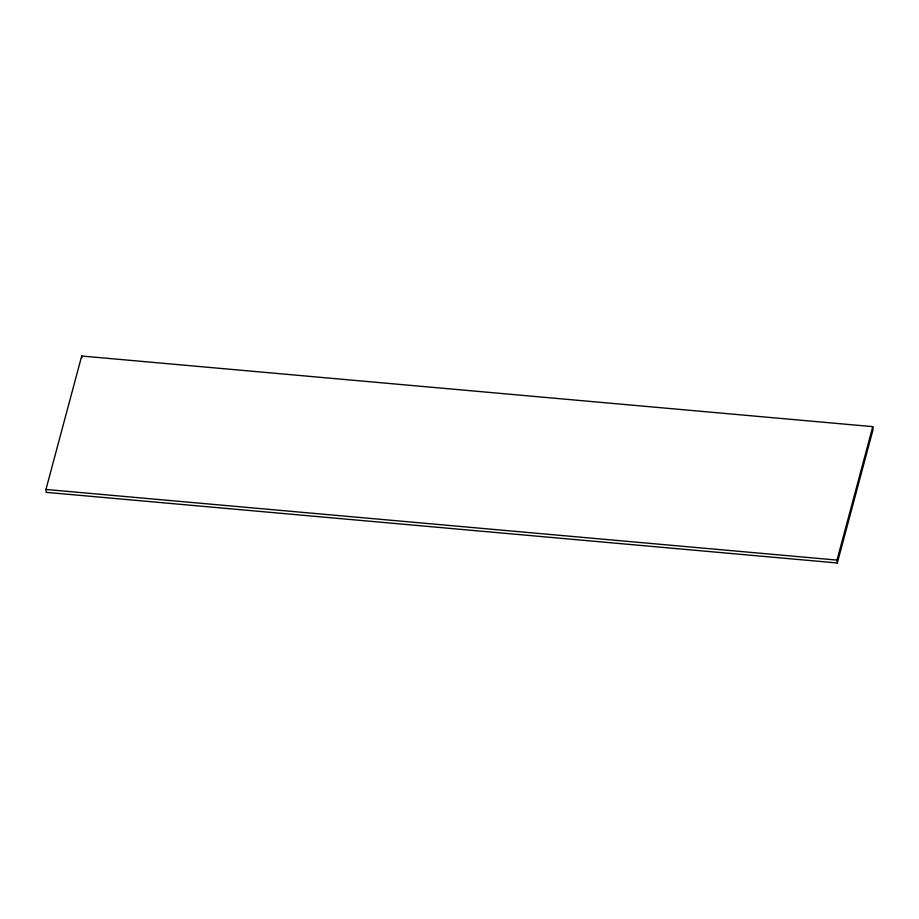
<?xml version="1.0" encoding="UTF-8"?>
<svg xmlns="http://www.w3.org/2000/svg" width="919" height="919" viewBox="0 0 919 919"><rect width="100%" height="100%" fill="white"/><g stroke="black" fill="none" stroke-linecap="round" stroke-linejoin="round"><path stroke-width="1.38" d="M45.95 489.448L81.699 356.021L872.774 426.646L873.05 429.552L837.301 562.979L46.226 492.354L45.95 489.448L837.025 560.085L837.301 562.979M837.025 560.085L872.774 426.646M81.699 356.021L81.883 357.951"/></g></svg>
